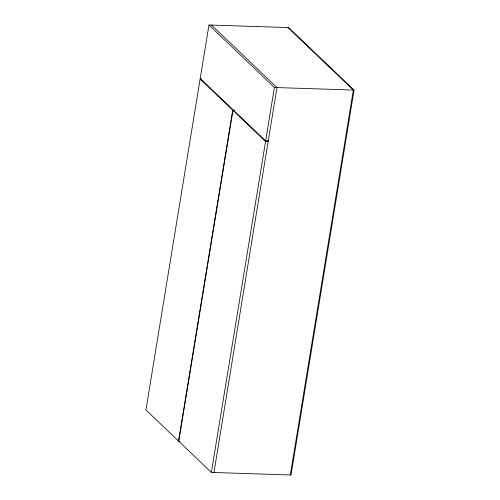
<?xml version="1.0" encoding="UTF-8"?>
<svg xmlns="http://www.w3.org/2000/svg" width="500" height="500" viewBox="0 0 500 500"><rect width="100%" height="100%" fill="white"/><g stroke="black" fill="none" stroke-linecap="round" stroke-linejoin="round"><path stroke-width="0.75" d="M200.125 79.006L145.938 409.919L178.538 441.062L232.725 110.15L200.125 79.006L201.419 79.05M234.237 110.4L232.944 110.363L178.756 441.269L211.363 472.419L291.031 475L354.062 90.081L288.637 27.581L208.969 25L200.219 78.419L265.644 140.919L268.231 141.006M211.363 472.419L265.55 141.506L232.944 110.363M265.644 140.919L274.394 87.5L208.969 25M213.944 472.5L276.975 87.587L211.55 25.081M290.312 474.975L353.35 90.062L287.925 27.556M274.394 87.5L354.062 90.081M232.725 110.15L234.019 110.194M265.55 141.506L268.131 141.588L267.006 140.519M178.756 441.269L180.05 441.312"/></g></svg>
